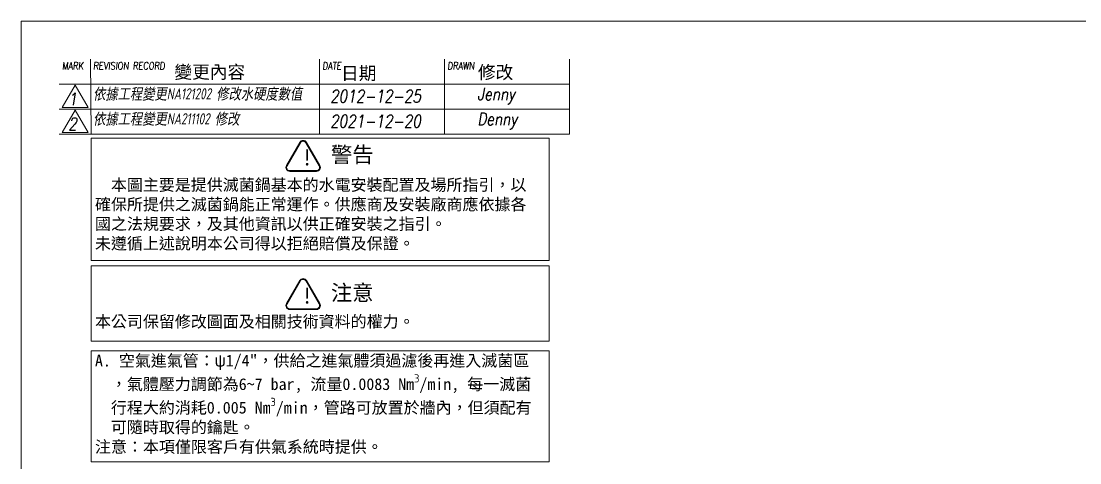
# Model space of a CAD drawing. Header units: millimetres. Extents: x -207026 to -195306, y -24854 to -16614.
# Drawn here: x -207026 to -200250, y -19441 to -16614 of the extents above; entities that cross this region are included whole.
import ezdxf

# ---------------------------------------------------------------- set-up
doc = ezdxf.new("R2010")
doc.units = ezdxf.units.MM
doc.layers.get('0').update_dxf_attribs({"lineweight": 25})
for name, color, linetype, lineweight in [('D', 3, 'Continuous', 13), ('F', 7, 'Continuous', 15), ('T', 4, 'Continuous', 15)]:
    doc.layers.add(name, color=color, linetype=linetype, lineweight=lineweight)
doc.styles.get("Standard").update_dxf_attribs({"font": 'KAIU.TTF'})
doc.styles.add('STU25', font='isocp2.shx')
doc.styles.add('Text', font='romans.shx', dxfattribs={"width": 0.8, "oblique": 10})

msp = doc.modelspace()

# ---------------------------------------------------------------- hatches: boundary and pattern name
at = {"layer": 'D'}
h = msp.add_hatch(color=11, dxfattribs=at)
edge = h.paths.add_edge_path()
edge.add_line((-205243.077, -17390.246), (-205328.436, -17538.092))
edge.add_arc((-205306.786, -17550.592), 25, 149.9999999, 270)
edge.add_line((-205306.786, -17575.592), (-205136.068, -17575.592))
edge.add_arc((-205136.068, -17550.592), 25, 270, 389.9999999)
edge.add_line((-205114.417, -17538.092), (-205199.776, -17390.246))
edge.add_arc((-205221.427, -17402.746), 25, 30, 150)
edge = h.paths.add_edge_path(flags=16)
edge.add_arc((-205221.427, -17402.746), 20, 30, 150)
edge.add_line((-205238.747, -17392.746), (-205324.106, -17540.592))
edge.add_arc((-205306.786, -17550.592), 20, 149.9999999, 270)
edge.add_line((-205306.786, -17570.592), (-205136.068, -17570.592))
edge.add_arc((-205136.068, -17550.592), 20, 270, 389.9999999)
edge.add_line((-205118.747, -17540.592), (-205204.106, -17392.746))
h = msp.add_hatch(color=11, dxfattribs=at)
edge = h.paths.add_edge_path()
edge.add_ellipse((-205306.786, -18434.587), major_axis=(25, 0), ratio=1, start_angle=149.9999999, end_angle=270)
edge.add_line((-205306.786, -18459.587), (-205136.068, -18459.587))
edge.add_ellipse((-205136.068, -18434.587), major_axis=(25, 0), ratio=1, start_angle=270, end_angle=389.9999999)
edge.add_line((-205114.417, -18422.087), (-205199.776, -18274.241))
edge.add_ellipse((-205221.427, -18286.741), major_axis=(25, 0), ratio=1, start_angle=30, end_angle=150)
edge.add_line((-205243.077, -18274.241), (-205328.436, -18422.087))
edge = h.paths.add_edge_path(flags=16)
edge.add_ellipse((-205306.786, -18434.587), major_axis=(20, 0), ratio=1, start_angle=149.9999999, end_angle=270)
edge.add_line((-205306.786, -18454.587), (-205136.068, -18454.587))
edge.add_ellipse((-205136.068, -18434.587), major_axis=(20, 0), ratio=1, start_angle=270, end_angle=389.9999999)
edge.add_line((-205118.747, -18424.587), (-205204.106, -18276.741))
edge.add_ellipse((-205221.427, -18286.741), major_axis=(20, 0), ratio=1, start_angle=30, end_angle=150)
edge.add_line((-205238.747, -18276.741), (-205324.106, -18424.587))

# ---------------------------------------------------------------- linework, layer by layer
at = {"layer": 'D', "color": 11}
for p, q in [((-205243.077, -17390.246), (-205328.436, -17538.092)), ((-205238.747, -17392.746), (-205324.106, -17540.592)), ((-205204.106, -17392.746), (-205118.747, -17540.592)), ((-205199.776, -17390.246), (-205114.417, -17538.092)), ((-205306.786, -17570.592), (-205136.068, -17570.592)), ((-205306.786, -17575.592), (-205136.068, -17575.592)), ((-205243.077, -18274.241), (-205328.436, -18422.087)), ((-205238.747, -18276.741), (-205324.106, -18424.587)), ((-205204.106, -18276.741), (-205118.747, -18424.587)), ((-205199.776, -18274.241), (-205114.417, -18422.087)), ((-205306.786, -18454.587), (-205136.068, -18454.587)), ((-205306.786, -18459.587), (-205136.068, -18459.587))]:
    msp.add_line(p, q, dxfattribs=at)
for points in [[(-206578.352, -17363.553), (-203645.696, -17363.553), (-203645.696, -18146.145), (-206578.352, -18146.145)], [(-206578.352, -18180.544), (-203645.696, -18180.544), (-203645.696, -18661.34), (-206578.352, -18661.34)], [(-206578.352, -18724.391), (-203645.696, -18724.391), (-203645.696, -19435.27), (-206578.352, -19435.27)]]:
    msp.add_lwpolyline(points, close=True, dxfattribs=at)
for centre, radius, start, end in [((-205221.427, -17402.746), 25, 30, 150), ((-205221.427, -17402.746), 20, 30, 150), ((-205306.786, -17550.592), 25, 149.9999999, 270), ((-205306.786, -17550.592), 20, 149.9999999, 270), ((-205136.068, -17550.592), 25, 270, 29.9999999), ((-205136.068, -17550.592), 20, 270, 29.9999999), ((-205221.427, -18286.741), 25, 30, 150), ((-205221.427, -18286.741), 20, 30, 150), ((-205306.786, -18434.587), 25, 149.9999999, 270), ((-205306.786, -18434.587), 20, 149.9999999, 270), ((-205136.068, -18434.587), 25, 270, 29.9999999), ((-205136.068, -18434.587), 20, 270, 29.9999999)]:
    msp.add_arc(centre, radius, start, end, dxfattribs=at)
at = {"layer": 'F', "color": 7}
for p, q in [((-206582.695, -16857.883), (-206578.352, -17337.883)), ((-205115.895, -17337.883), (-205115.895, -16857.883)), ((-204315.895, -17337.883), (-204315.895, -16857.883)), ((-203515.895, -17337.883), (-203515.895, -16857.883)), ((-203515.895, -17017.883), (-206782.695, -17017.883)), ((-206782.695, -17177.883), (-203515.895, -17177.883)), ((-206782.695, -17337.883), (-203515.895, -17337.883))]:
    msp.add_line(p, q, dxfattribs=at)
at = {"layer": 'F'}
msp.add_line((-203515.895, -16857.883), (-203515.895, -17177.883), dxfattribs=at)
at = {"layer": 'F', "color": 6}
msp.add_lwpolyline([(-207026.269, -16614.309), (-207026.269, -24854.309), (-195306.269, -24854.309), (-195306.269, -16614.309)], close=True, dxfattribs=at)
msp.add_lwpolyline([(-207026.269, -16614.309), (-207026.269, -24854.309), (-195306.269, -24854.309), (-195306.269, -16614.309)], close=True, dxfattribs=at)
at = {"layer": 'F', "color": 7}
for points in [[(-206681.169, -17022.923), (-206764.272, -17166.861), (-206598.067, -17166.861)], [(-206681.169, -17182.923), (-206764.272, -17326.861), (-206598.067, -17326.861)]]:
    msp.add_lwpolyline(points, close=True, dxfattribs=at)

# ---------------------------------------------------------------- texts
at = {"lineweight": -3}
for s, p in [('變更內容', (-206045.509, -16981.247)), ('日期', (-204978.699, -16989.158)), ('修改', (-204102.718, -16982.83))]:
    msp.add_text(s, height=83.0297, dxfattribs=at).set_placement(p)
at = {"layer": 'D', "color": 11, "attachment_point": 1, "style": 'STU25'}
for s, insert, char_height in [('{\\f標楷體|b0|i0|c136|p65;警告}', (-205043.225, -17418.107), 100), ('{\\f標楷體|b0|i0|c136|p65;!}', (-205229.737, -17437.476), 100), ('\\A1;\\P{\\f標楷體|b0|i0|c136|p65;  本圖主要是提供滅菌鍋基本的水電安裝配置及場所指引，以\\P確保所提供之滅菌鍋能正常運作。供應商及安裝廠商應依據各\\P國之法規要求，及其他資訊以供正確安裝之指引。\\P未遵循上述說明本公司得以拒絕賠償及保證。\\P\\P\\P\\P本公司保留修改圖面及相關技術資料的權力。\\P\\PA. 空氣進氣管：\\f新細明體|b0|i0|c136|p16;ψ\\f標楷體|b0|i0|c136|p65;1/4"，供給之進氣體須過濾後再進入滅菌區\\P  ，氣體壓力調節為6~7 bar, 流量0.0083 Nm\\Fisocp2.shx;\\H0.7x;\\S3^ ;\\f標楷體|b0|i0|c136|p65;\\H1.429x;/min, 每一滅菌\\P  行程大約消耗0.005 Nm\\Fisocp2.shx;\\H0.7x;\\S3^ ;\\f標楷體|b0|i0|c136|p65;\\H1.429x;/min，管路可放置於牆內，但須配有\\P  可隨時取得的鑰匙。\\P注意：本項僅限客戶有供氣系統時提供。}', (-206553.981, -17499.088), 75), ('{\\f標楷體|b0|i0|c136|p65;注意}', (-205043.225, -18302.103), 100), ('{\\f標楷體|b0|i0|c136|p65;!}', (-205229.737, -18321.471), 100)]:
    msp.add_mtext(s, dxfattribs=dict(at, insert=insert, char_height=char_height))
at = {"layer": 'F', "color": 1, "lineweight": 15, "style": 'Text', "oblique": 5, "width": 0.8}
for s, p in [('MARK', (-206765.004, -16923.928)), ('REVISION RECORD', (-206565.004, -16923.928)), ('DATE', (-205098.204, -16923.928)), ('DRAWN', (-204298.204, -16923.928))]:
    msp.add_text(s, height=48, dxfattribs=at).set_placement(p)
at = {"layer": 'T', "lineweight": 20, "style": 'Text', "oblique": 10, "width": 0.8}
for s, p in [('1', (-206724.669, -17152.218)), ('2012-12-25', (-205048.932, -17134.475)), ('Jenny', (-204106.445, -17120.43)), ('Denny', (-204106.445, -17280.43)), ('2', (-206724.669, -17312.218)), ('2021-12-20', (-205048.932, -17294.475))]:
    msp.add_text(s, height=80, dxfattribs=at).set_placement(p)
at = {"layer": 'T', "linetype": 'Continuous', "lineweight": 20, "char_height": 71.9992, "attachment_point": 1, "style": 'Text'}
for s, insert in [('{\\fDFKai-SB|b0|i0|c136|p65;依據工程變更\\Fisocp2.shx;NA121202 \\fDFKai-SB|b0|i0|c136|p65;修改水硬度數值}', (-206565.336, -17043.259)), ('{\\fDFKai-SB|b0|i0|c136|p65;依據工程變更\\Fisocp2.shx|c136;NA211102 \\fDFKai-SB|b0|i0|c136|p65;修改}', (-206565.336, -17203.259))]:
    msp.add_mtext(s, dxfattribs=dict(at, insert=insert))

doc.saveas('drawing.dxf')
